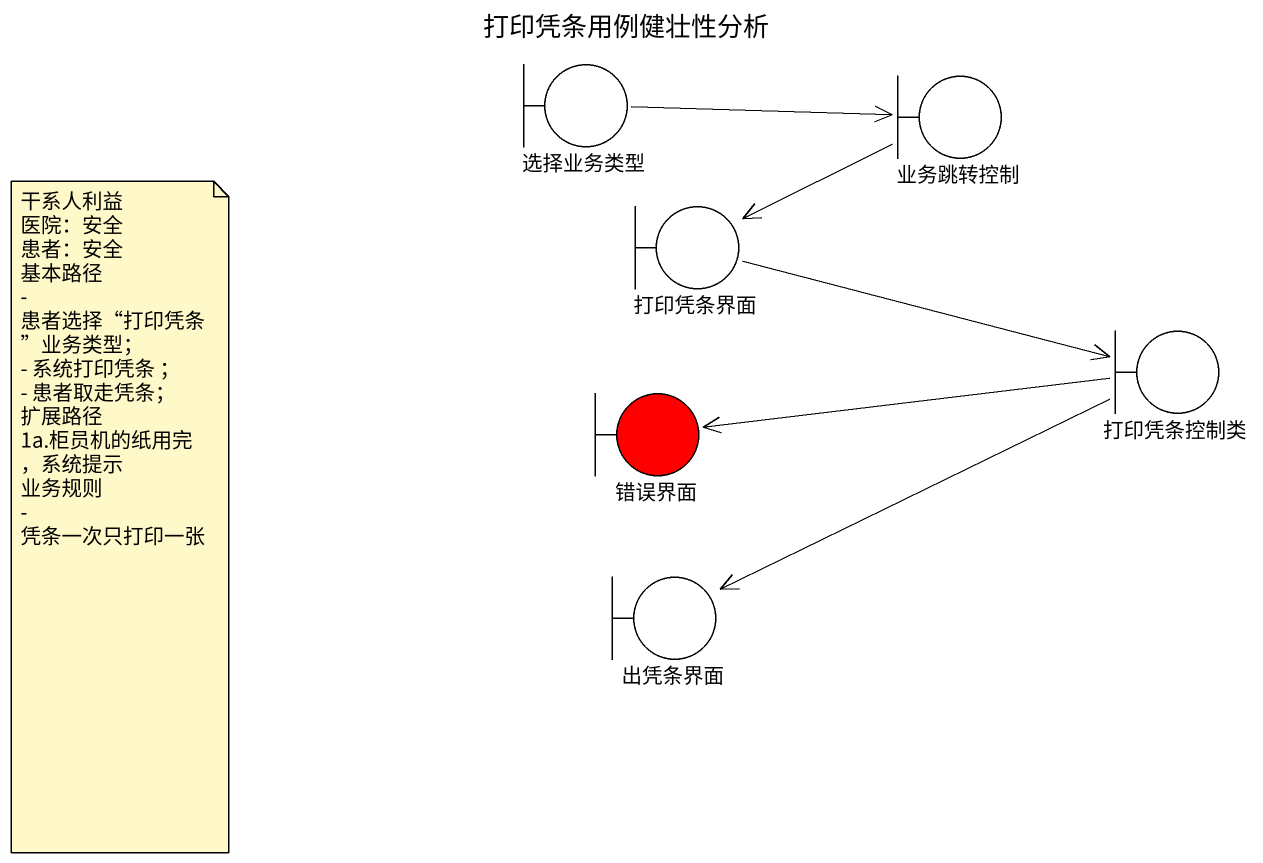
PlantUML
@startuml
title 打印凭条用例健壮性分析
boundary 选择业务类型
boundary 业务跳转控制
boundary 打印凭条界面
boundary 打印凭条控制类
boundary 错误界面 #FF0000
boundary 出凭条界面
选择业务类型 -right-> 业务跳转控制
业务跳转控制 -left-> 打印凭条界面
打印凭条界面 -right-> 打印凭条控制类
打印凭条控制类 -left-> 错误界面
打印凭条控制类 -left-> 出凭条界面
note as N1
  干系人利益
  医院：安全
  患者：安全
  基本路径
  - 患者选择“打印凭条”业务类型；
  - 系统打印凭条 ；
  - 患者取走凭条；
  扩展路径
  1a.柜员机的纸用完，系统提示
  业务规则
  - 凭条一次只打印一张
end note
@enduml
